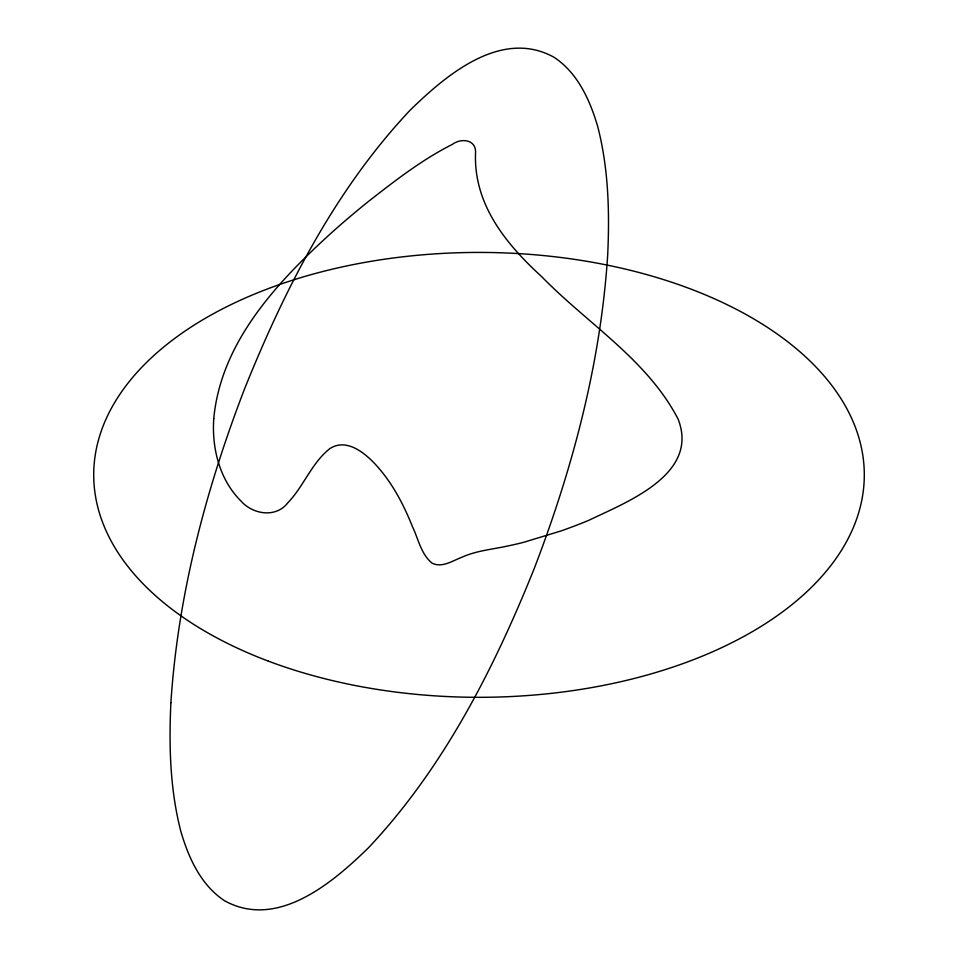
<?xml version="1.0" encoding="UTF-8"?>
<svg xmlns="http://www.w3.org/2000/svg" width="958" height="958" viewBox="0 0 958 958"><rect width="100%" height="100%" fill="white"/><g stroke="black" fill="none" stroke-linecap="round" stroke-linejoin="round"><path stroke-width="1.44" d="M170.895 702.693C168.859 745.803 169.997 789.524 180.87 831.508C188.63 857.889 200.773 884.941 224.435 900.676C277.245 929.99 332.677 882.749 368.614 847.638C443.291 768.244 493.633 669.462 534.001 569.112C572.668 468.582 600.678 363.082 607.671 255.307C609.695 212.197 608.558 168.476 597.696 126.492C589.936 100.111 577.782 73.059 554.131 57.324C501.309 28.01 445.877 75.251 409.952 110.362C335.276 189.756 284.933 288.538 244.553 388.888C205.898 489.418 177.889 594.918 170.895 702.693M213.766 418.61C211.694 448.009 219.514 479.671 240.865 500.926C252.84 514.614 276.191 518.326 288.107 502.495C303.949 485.934 311.769 462.678 330.115 448.428C346.616 437.974 364.818 452.835 375.74 464.726C392.121 482.545 403.51 504.255 412.431 526.589C418.347 538.887 420.993 554.119 432.01 563.112C442.045 568.238 452.583 560.705 461.888 557.257C475.875 550.85 491.37 549.485 506.243 546.311A247.918 143.137 0 0 0 523.188 542.444L560.813 531.007A417.532 241.057 0 0 0 588.907 520.266C627.011 501.908 699.508 474.39 678.144 419.185C647.404 359.741 587.386 323.612 541.761 276.718C505.98 244.027 473.647 204.485 475.527 153.328C476.641 139.437 461.253 137.665 452.212 144.466C422.023 159.687 395.163 180.595 368.614 201.324A1263.554 729.505 0 0 0 330.223 233.944C276.467 282.993 220.807 342.617 213.766 418.61M268.36 661.128A385.296 222.448 0 0 0 863.721 487.059A385.296 222.448 0 0 0 304.931 276.419A385.296 222.448 0 0 0 268.36 661.128"/></g></svg>
